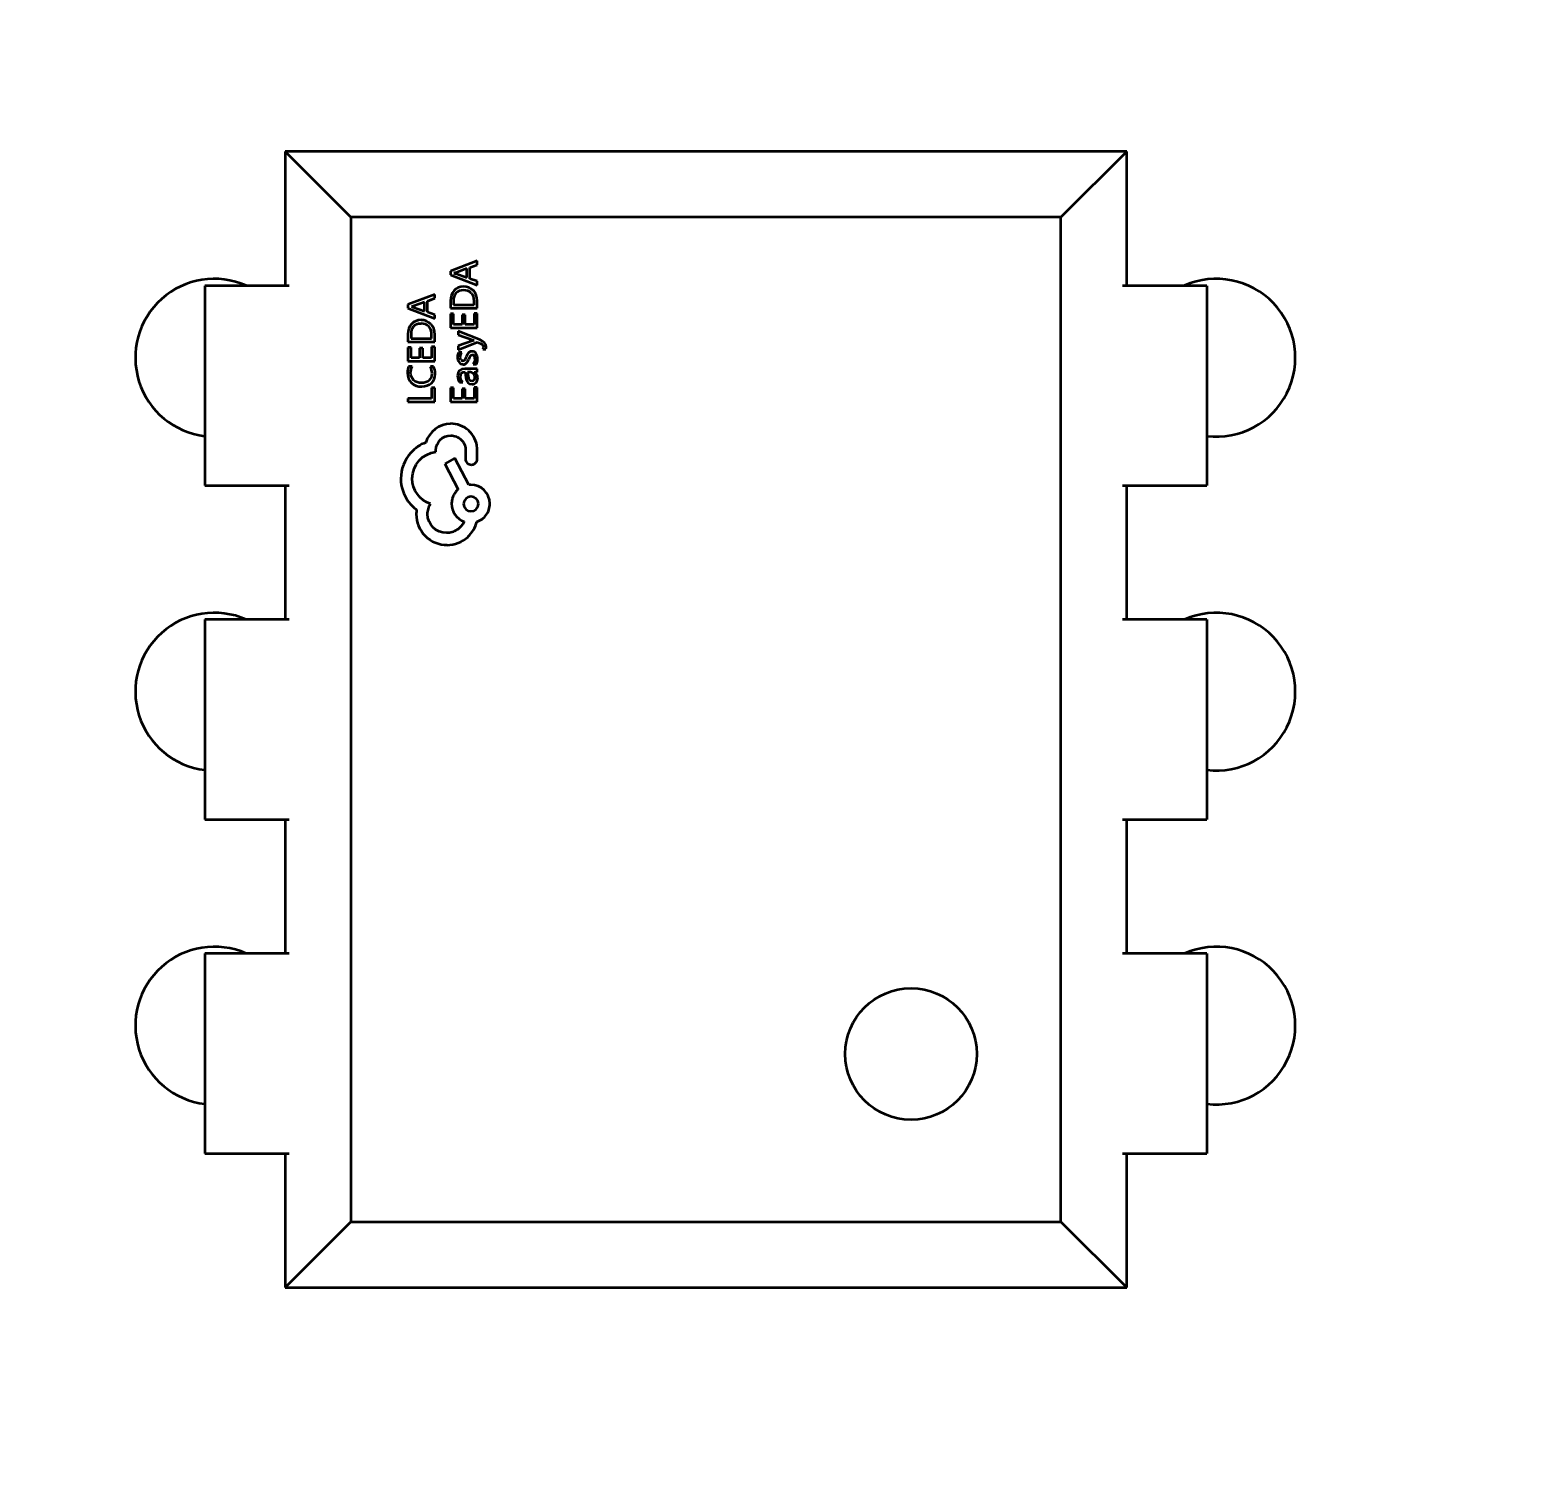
# Model space of a CAD drawing. Header units: millimetres. Extents: x 0 to 841, y 0 to 594.
# Drawn here: x 470.09 to 481.53, y 279 to 289.96 of the extents above; entities that cross this region are included whole.
import ezdxf

# ---------------------------------------------------------------- set-up
doc = ezdxf.new("R2010")
doc.units = ezdxf.units.MM
doc.layers.add('Hatch (ISO)', color=7, linetype='Continuous', lineweight=18)
doc.layers.add('Visible (ISO)', color=7, linetype='Continuous', lineweight=50)

msp = doc.modelspace()

# ---------------------------------------------------------------- hatches: boundary and pattern name
at = {"layer": 'Hatch (ISO)'}
h = msp.add_hatch(dxfattribs=at)
h.set_pattern_fill('ANSI31', color=256, scale=25.4, style=0)
h.set_pattern_definition([(45, (0, 0), (-2.245064, 2.245064), [])])
edge = h.paths.add_edge_path()
edge.add_ellipse((416.288, 307.621), major_axis=(-9.758, 2.186), ratio=1, start_angle=270, end_angle=282.6294)
edge.add_line((416.288, 317.621), (382.416, 317.621))
edge.add_ellipse((382.416, 312.621), major_axis=(-5, 0), ratio=1, start_angle=270, end_angle=360)
edge.add_line((377.416, 312.621), (377.416, 210.621))
edge.add_ellipse((382.416, 210.621), major_axis=(0, -5), ratio=1, start_angle=270, end_angle=360)
edge.add_line((382.416, 205.621), (416.288, 205.621))
edge.add_ellipse((416.288, 215.621), major_axis=(10, 0), ratio=1, start_angle=270, end_angle=282.6294)
edge.add_ellipse((445.416, 85.621), major_axis=(120.242, 26.942), ratio=1, start_angle=64.74122, end_angle=90, ccw=False)
edge.add_ellipse((474.544, 215.621), major_axis=(9.758, -2.186), ratio=1, start_angle=270, end_angle=282.6294)
edge.add_line((474.544, 205.621), (558.416, 205.621))
edge.add_ellipse((558.416, 210.621), major_axis=(5, 0), ratio=1, start_angle=270, end_angle=360)
edge.add_line((563.416, 210.621), (563.416, 312.621))
edge.add_ellipse((558.416, 312.621), major_axis=(0, 5), ratio=1, start_angle=270, end_angle=360)
edge.add_line((558.416, 317.621), (474.544, 317.621))
edge.add_ellipse((474.544, 307.621), major_axis=(-10, 0), ratio=1, start_angle=270, end_angle=282.6294)
edge.add_ellipse((445.416, 437.621), major_axis=(-120.242, -26.942), ratio=1, start_angle=64.74122, end_angle=90, ccw=False)
edge = h.paths.add_edge_path(flags=0)
edge.add_line((388.916, 208.621), (388.916, 210.621))
edge.add_ellipse((382.416, 210.621), major_axis=(0, 6.5), ratio=1, start_angle=270, end_angle=363.5049)
edge.add_line((382.019, 217.108), (380.416, 217.108))
edge.add_line((380.416, 217.108), (380.416, 221.814))
edge.add_spline(control_points=[(380.416, 221.814), (380.416, 222.421), (380.5, 223.145), (380.692, 224.324), (380.822, 224.956), (381.036, 226.225), (381.109, 226.863), (381.109, 228.037), (381.036, 228.675), (380.822, 229.944), (380.692, 230.576), (380.5, 231.755), (380.416, 232.479), (380.416, 233.086)], knot_values=[1.346639, 1.346639, 1.346639, 1.346639, 1.528836, 1.528836, 1.705012, 1.705012, 1.881187, 1.881187, 2.057362, 2.057362, 2.233538, 2.233538, 2.415734, 2.415734, 2.415734, 2.415734], degree=3, periodic=0)
edge.add_line((380.416, 233.086), (380.416, 241.621))
edge.add_ellipse((380.416, 244.121), major_axis=(2.5, 0), ratio=1, start_angle=270, end_angle=450)
edge.add_line((380.416, 246.621), (380.416, 276.621))
edge.add_ellipse((380.416, 279.121), major_axis=(2.5, 0), ratio=1, start_angle=270, end_angle=450)
edge.add_line((380.416, 281.621), (380.416, 306.121))
edge.add_line((380.416, 306.121), (382.489, 306.121))
edge.add_ellipse((382.416, 312.621), major_axis=(6.5, 0.073), ratio=1, start_angle=270, end_angle=359.355)
edge.add_line((388.916, 312.621), (388.916, 314.621))
edge.add_line((388.916, 314.621), (416.288, 314.621))
edge.add_ellipse((416.288, 307.621), major_axis=(7, 0), ratio=1, start_angle=77.3706, end_angle=90, ccw=False)
edge.add_ellipse((445.416, 437.621), major_axis=(123.169, -27.598), ratio=1, start_angle=270, end_angle=279.22446)
edge.add_ellipse((445.416, 311.397), major_axis=(-0.223, -7.497), ratio=1, start_angle=270, end_angle=453.4049)
edge.add_ellipse((445.416, 437.621), major_axis=(126.001, 7.497), ratio=1, start_angle=270, end_angle=279.22446)
edge.add_ellipse((474.544, 307.621), major_axis=(6.831, 1.531), ratio=1, start_angle=77.3706, end_angle=90, ccw=False)
edge.add_line((474.544, 314.621), (535.916, 314.621))
edge.add_ellipse((538.416, 314.621), major_axis=(0, -2.5), ratio=1, start_angle=270, end_angle=450)
edge.add_line((540.916, 314.621), (551.918, 314.621))
edge.add_line((551.918, 314.621), (551.918, 312.445))
edge.add_ellipse((558.416, 312.621), major_axis=(0.176, -6.498), ratio=1, start_angle=270, end_angle=359.0971)
edge.add_line((558.489, 306.121), (560.416, 306.121))
edge.add_line((560.416, 306.121), (560.416, 217.108))
edge.add_line((560.416, 217.108), (558.813, 217.108))
edge.add_ellipse((558.416, 210.621), major_axis=(-6.488, 0.397), ratio=1, start_angle=270, end_angle=361.9571)
edge.add_line((551.918, 210.796), (551.918, 208.621))
edge.add_line((551.918, 208.621), (540.916, 208.621))
edge.add_ellipse((538.416, 208.621), major_axis=(0, 2.5), ratio=1, start_angle=270, end_angle=450)
edge.add_line((535.916, 208.621), (474.544, 208.621))
edge.add_ellipse((474.544, 215.621), major_axis=(-7, 0), ratio=1, start_angle=77.3706, end_angle=90, ccw=False)
edge.add_ellipse((445.416, 85.621), major_axis=(-123.169, 27.598), ratio=1, start_angle=270, end_angle=279.22446)
edge.add_ellipse((445.416, 211.844), major_axis=(0.223, 7.497), ratio=1, start_angle=270, end_angle=453.4049)
edge.add_ellipse((445.416, 85.621), major_axis=(-126.001, -7.497), ratio=1, start_angle=270, end_angle=279.22446)
edge.add_ellipse((416.288, 215.621), major_axis=(-6.831, -1.531), ratio=1, start_angle=77.3706, end_angle=90, ccw=False)
edge.add_line((416.288, 208.621), (388.916, 208.621))
edge = h.paths.add_edge_path(flags=0)
edge.add_ellipse((557.666, 211.371), major_axis=(0, 2.172), ratio=1, start_angle=0, end_angle=360)
edge = h.paths.add_edge_path(flags=0)
edge.add_ellipse((557.666, 311.871), major_axis=(0, 2.172), ratio=1, start_angle=0, end_angle=360)
edge = h.paths.add_edge_path(flags=0)
edge.add_ellipse((383.166, 311.871), major_axis=(0, 2.172), ratio=1, start_angle=0, end_angle=360)
edge = h.paths.add_edge_path(flags=0)
edge.add_ellipse((383.166, 211.371), major_axis=(0, 2.172), ratio=1, start_angle=0, end_angle=360)
edge = h.paths.add_edge_path(flags=0)
edge.add_ellipse((445.416, 214.344), major_axis=(0, 2), ratio=1, start_angle=0, end_angle=360)
edge = h.paths.add_edge_path(flags=0)
edge.add_ellipse((445.416, 308.897), major_axis=(0, 2), ratio=1, start_angle=0, end_angle=360)

# ---------------------------------------------------------------- linework, layer by layer
at = {"layer": 'Visible (ISO)'}
for p, q in [((478.431, 289.031), (472.031, 289.031)), ((472.031, 289.031), (472.031, 288.011)), ((472.031, 289.031), (472.531, 288.531)), ((478.431, 289.031), (477.931, 288.531)), ((478.431, 288.011), (478.431, 289.031)), ((477.931, 288.531), (472.531, 288.531)), ((472.531, 288.531), (472.531, 280.891)), ((477.931, 280.891), (477.931, 288.531)), ((473.492, 288.199), (473.289, 288.121)), ((473.436, 288.149), (473.492, 288.17)), ((473.492, 288.17), (473.492, 288.199)), ((473.289, 288.121), (473.289, 288.093)), ((473.289, 288.093), (473.492, 288.016)), ((473.315, 288.107), (473.315, 288.106)), ((473.413, 288.141), (473.329, 288.11)), ((473.329, 288.103), (473.413, 288.073)), ((473.413, 288.073), (473.413, 288.141)), ((473.436, 288.064), (473.436, 288.149)), ((473.492, 288.045), (473.436, 288.064)), ((471.921, 288.011), (471.421, 288.011)), ((471.421, 288.011), (471.421, 286.491)), ((472.063, 288.011), (471.921, 288.011)), ((473.169, 287.944), (472.966, 287.867)), ((473.169, 287.915), (473.169, 287.944)), ((473.492, 288.016), (473.492, 288.045)), ((478.541, 288.011), (478.398, 288.011)), ((479.041, 288.011), (478.541, 288.011)), ((479.041, 288.011), (479.041, 286.491)), ((472.966, 287.867), (472.966, 287.839)), ((472.966, 287.839), (473.169, 287.761)), ((472.992, 287.852), (472.992, 287.852)), ((473.091, 287.886), (473.006, 287.855)), ((473.006, 287.848), (473.091, 287.818)), ((473.091, 287.818), (473.091, 287.886)), ((473.114, 287.894), (473.169, 287.915)), ((473.114, 287.81), (473.114, 287.894)), ((473.289, 287.897), (473.289, 287.839)), ((473.289, 287.839), (473.492, 287.839)), ((473.312, 287.896), (473.312, 287.865)), ((473.312, 287.865), (473.469, 287.865)), ((473.469, 287.865), (473.469, 287.895)), ((473.492, 287.839), (473.492, 287.895)), ((473.169, 287.79), (473.114, 287.81)), ((473.169, 287.761), (473.169, 287.79)), ((473.312, 287.796), (473.289, 287.796)), ((473.289, 287.796), (473.289, 287.691)), ((473.312, 287.717), (473.312, 287.796)), ((473.377, 287.717), (473.312, 287.717)), ((473.4, 287.79), (473.377, 287.79)), ((473.377, 287.79), (473.377, 287.717)), ((473.4, 287.717), (473.4, 287.79)), ((473.469, 287.717), (473.4, 287.717)), ((473.492, 287.8), (473.469, 287.8)), ((473.469, 287.8), (473.469, 287.717)), ((473.492, 287.691), (473.492, 287.8)), ((472.966, 287.642), (472.966, 287.584)), ((472.989, 287.641), (472.989, 287.61)), ((472.989, 287.61), (473.146, 287.61)), ((473.146, 287.61), (473.146, 287.64)), ((473.169, 287.584), (473.169, 287.64)), ((473.289, 287.691), (473.492, 287.691)), ((473.347, 287.664), (473.347, 287.637)), ((473.514, 287.598), (473.347, 287.664)), ((473.347, 287.637), (473.456, 287.598)), ((473.456, 287.591), (473.347, 287.553)), ((473.468, 287.594), (473.456, 287.591)), ((473.468, 287.594), (473.468, 287.594)), ((472.966, 287.584), (473.169, 287.584)), ((472.989, 287.541), (472.966, 287.541)), ((472.966, 287.541), (472.966, 287.436)), ((472.989, 287.463), (472.989, 287.541)), ((473.078, 287.535), (473.054, 287.535)), ((473.054, 287.535), (473.054, 287.463)), ((473.078, 287.463), (473.078, 287.535)), ((473.169, 287.546), (473.146, 287.546)), ((473.146, 287.546), (473.146, 287.463)), ((473.169, 287.436), (473.169, 287.546)), ((473.347, 287.524), (473.492, 287.581)), ((473.347, 287.553), (473.347, 287.524)), ((473.375, 287.504), (473.35, 287.504)), ((473.492, 287.581), (473.518, 287.57)), ((473.536, 287.529), (473.558, 287.529)), ((472.966, 287.436), (473.169, 287.436)), ((472.998, 287.396), (472.971, 287.396)), ((473.054, 287.463), (472.989, 287.463)), ((473.146, 287.463), (473.078, 287.463)), ((473.161, 287.396), (473.136, 287.396)), ((473.492, 287.378), (473.398, 287.378)), ((473.461, 287.413), (473.487, 287.413)), ((473.492, 287.353), (473.492, 287.378)), ((473.357, 287.276), (473.382, 287.276)), ((473.4, 287.353), (473.406, 287.31)), ((473.419, 287.353), (473.424, 287.319)), ((473.433, 287.353), (473.419, 287.353)), ((473.47, 287.352), (473.47, 287.353)), ((473.47, 287.353), (473.492, 287.353)), ((473.146, 287.154), (472.966, 287.154)), ((472.966, 287.154), (472.966, 287.128)), ((473.169, 287.235), (473.146, 287.235)), ((473.146, 287.235), (473.146, 287.154)), ((473.169, 287.128), (473.169, 287.235)), ((473.312, 287.233), (473.289, 287.233)), ((473.289, 287.233), (473.289, 287.128)), ((473.312, 287.154), (473.312, 287.233)), ((473.377, 287.154), (473.312, 287.154)), ((473.4, 287.227), (473.377, 287.227)), ((473.377, 287.227), (473.377, 287.154)), ((473.4, 287.154), (473.4, 287.227)), ((473.469, 287.154), (473.4, 287.154)), ((473.492, 287.237), (473.469, 287.237)), ((473.469, 287.237), (473.469, 287.154)), ((473.492, 287.128), (473.492, 287.237)), ((472.966, 287.128), (473.169, 287.128)), ((473.289, 287.128), (473.492, 287.128)), ((473.179, 286.747), (473.179, 286.759)), ((473.322, 286.7), (473.245, 286.655)), ((473.429, 286.497), (473.322, 286.7)), ((473.404, 286.768), (473.404, 286.702)), ((473.493, 286.691), (473.493, 286.776)), ((473.245, 286.655), (473.347, 286.461)), ((471.421, 286.491), (471.921, 286.491)), ((471.921, 286.491), (472.063, 286.491)), ((472.031, 286.491), (472.031, 285.471)), ((473.444, 286.497), (473.429, 286.497)), ((478.398, 286.491), (478.541, 286.491)), ((478.431, 285.471), (478.431, 286.491)), ((478.541, 286.491), (479.041, 286.491)), ((471.921, 285.471), (471.421, 285.471)), ((471.421, 285.471), (471.421, 283.951)), ((472.063, 285.471), (471.921, 285.471)), ((478.541, 285.471), (478.398, 285.471)), ((479.041, 285.471), (478.541, 285.471)), ((479.041, 285.471), (479.041, 283.951)), ((471.421, 283.951), (471.921, 283.951)), ((471.921, 283.951), (472.063, 283.951)), ((472.031, 283.951), (472.031, 282.931)), ((478.398, 283.951), (478.541, 283.951)), ((478.431, 282.931), (478.431, 283.951)), ((478.541, 283.951), (479.041, 283.951)), ((471.921, 282.931), (471.421, 282.931)), ((471.421, 282.931), (471.421, 281.411)), ((472.063, 282.931), (471.921, 282.931)), ((478.541, 282.931), (478.398, 282.931)), ((479.041, 282.931), (478.541, 282.931)), ((479.041, 282.931), (479.041, 281.411)), ((471.421, 281.411), (471.921, 281.411)), ((471.921, 281.411), (472.063, 281.411)), ((472.031, 281.411), (472.031, 280.391)), ((478.398, 281.411), (478.541, 281.411)), ((478.431, 280.391), (478.431, 281.411)), ((478.541, 281.411), (479.041, 281.411)), ((472.031, 280.391), (472.531, 280.891)), ((472.531, 280.891), (477.931, 280.891)), ((478.431, 280.391), (477.931, 280.891)), ((472.031, 280.391), (478.431, 280.391))]:
    msp.add_line(p, q, dxfattribs=at)
msp.add_circle((476.791, 282.167), 0.5, dxfattribs=at)
for centre, start, end in [((471.493, 287.463), 66.1246, 263.0865), ((479.113, 287.463), 263.0865, 113.8751), ((471.493, 284.923), 66.1246, 263.0865), ((479.113, 284.923), 263.0865, 113.8751), ((471.493, 282.383), 66.1246, 263.0866), ((479.113, 282.383), 263.0866, 113.8751)]:
    msp.add_arc(centre, 0.6, start, end, dxfattribs=at)
for centre, major_axis, ratio, start_param, end_param in [((486.503, 278.135), (13.175, -9.816), 0.066126, 3.136953, 3.190818), ((476.823, 283.884), (-3.486, 4.077), 0.103718, 6.194741, 6.299185), ((459.487, 265.087), (13.956, 22.903), 0.058151, 6.266862, 6.318605), ((468.244, 281.391), (5.197, 6.57), 0.088029, 6.271455, 6.352716), ((465.552, 281.549), (7.9, 6.401), 0.081091, 6.217575, 6.290791), ((455.751, 276.867), (17.724, 11.092), 0.069256, 6.239872, 6.296552), ((476.5, 283.629), (-3.486, 4.077), 0.103718, 6.194741, 6.299185), ((459.165, 264.832), (13.956, 22.903), 0.058151, 6.266862, 6.318605), ((467.921, 281.137), (5.197, 6.57), 0.088029, 6.271455, 6.352716), ((455.429, 276.612), (17.724, 11.092), 0.069256, 6.239872, 6.296552), ((486.18, 277.88), (13.175, -9.816), 0.066126, 3.136953, 3.190818), ((465.229, 281.295), (7.9, 6.401), 0.081091, 6.217575, 6.290791), ((473.442, 287.092), (-0.003, 0.415), 0.172865, 0.150241, 0.427799), ((474.617, 285.335), (-1.183, 2.172), 0.115, 6.220642, 6.309192), ((473.393, 287.171), (0.053, 0.31), 0.092739, 0.158987, 0.458158), ((472.64, 285.931), (0.831, 1.576), 0.138063, 6.211748, 6.35583), ((467.79, 278.793), (5.675, 8.689), 0.038112, 6.224894, 6.30807), ((472.048, 286.259), (1.432, 1.239), 0.165872, 6.140655, 6.267037), ((473.516, 287.59), (-0.0315, 0.0737), 0.416627, 3.605484, 3.914095), ((473.947, 286.205), (-0.959, 1.214), 0.183486, 0.098091, 0.22818), ((471.294, 286.32), (-1.842, -1.074), 0.20241, 3.024148, 3.145399), ((473.442, 287.589), (0.065, 0.148), 0.308323, 2.953667, 3.27707), ((473.035, 288.067), (-0.37, 0.65), 0.212187, 3.021435, 3.170188), ((473.664, 288.9), (0.271, 1.458), 0.038733, 3.205675, 3.341922), ((473.425, 288.215), (0.025, 0.797), 0.112393, 3.231673, 3.439607), ((469.198, 290.102), (4.285, -2.696), 0.118939, 0.011679, 0.074684), ((467.035, 296.041), (-6.099, 8.779), 0.091427, 3.07816, 3.155207), ((467.314, 290.641), (-5.826, 3.335), 0.097346, 3.111542, 3.197252), ((483.437, 279.018), (-10.067, 8.325), 0.041306, 6.233277, 6.317329), ((473.826, 287.79), (0.391, 0.498), 0.179873, 3.117946, 3.28212), ((472.513, 286.846), (0.958, 0.486), 0.178116, 6.193132, 6.3503), ((472.71, 287.861), (0.76, -0.564), 0.157797, 6.268864, 6.399838), ((469.822, 285.294), (3.667, 2.039), 0.103328, 6.225803, 6.3446), ((468.688, 290.866), (4.799, -3.589), 0.081663, 6.275199, 6.344189), ((473.289, 286.761), (0.194, 0.059), 0.988956, 0.525582, 1.2729), ((473.247, 286.745), (0.237, 0.075), 0.895466, 6.08302, 6.754291), ((473.15, 286.546), (0.115, 0.27), 0.837988, 0.664941, 1.170004), ((473.229, 286.555), (0.305, 0.093), 0.934799, 2.161009, 2.863779), ((473.411, 286.586), (0.493, 0.103), 0.759986, 2.983563, 3.463545), ((473.298, 286.283), (0.261, 0.071), 0.926516, 2.894555, 3.629146), ((473.263, 286.267), (0.231, 0.013), 0.986122, 3.865476, 4.657271), ((472.527, 286.719), (0.936, -0.567), 0.458145, 6.150337, 6.420277), ((473.27, 286.26), (0.2, 0.11), 0.961885, 4.194335, 4.952705)]:
    msp.add_ellipse(centre, major_axis=major_axis, ratio=ratio, start_param=start_param, end_param=end_param, dxfattribs=at)
for points in [[(473.329, 288.11), (473.326, 288.109), (473.321, 288.108), (473.315, 288.107)], [(473.315, 288.106), (473.321, 288.105), (473.325, 288.104), (473.329, 288.103)], [(473.316, 287.974), (473.298, 287.953), (473.289, 287.928), (473.289, 287.897)], [(473.388, 288.004), (473.358, 288.004), (473.334, 287.994), (473.316, 287.974)], [(473.006, 287.855), (473.003, 287.854), (472.999, 287.853), (472.992, 287.852)], [(472.992, 287.852), (472.998, 287.851), (473.003, 287.85), (473.006, 287.848)], [(472.993, 287.719), (472.975, 287.699), (472.966, 287.673), (472.966, 287.642)], [(473.065, 287.75), (473.035, 287.75), (473.011, 287.74), (472.993, 287.719)], [(473.456, 287.598), (473.461, 287.596), (473.465, 287.595), (473.468, 287.594)], [(473.56, 287.546), (473.56, 287.568), (473.545, 287.585), (473.514, 287.598)], [(473.35, 287.504), (473.345, 287.493), (473.343, 287.482), (473.343, 287.47)], [(473.364, 287.467), (473.364, 287.481), (473.368, 287.493), (473.375, 287.504)], [(473.441, 287.478), (473.445, 287.483), (473.449, 287.485), (473.455, 287.485)], [(473.518, 287.57), (473.532, 287.564), (473.539, 287.556), (473.539, 287.544)], [(473.539, 287.544), (473.539, 287.539), (473.538, 287.534), (473.536, 287.529)], [(472.986, 287.348), (472.986, 287.365), (472.99, 287.381), (472.998, 287.396)], [(473.173, 287.339), (473.173, 287.362), (473.169, 287.381), (473.161, 287.396)], [(473.343, 287.47), (473.343, 287.454), (473.347, 287.44), (473.355, 287.429)], [(473.398, 287.378), (473.362, 287.378), (473.343, 287.361), (473.343, 287.326)], [(473.355, 287.429), (473.363, 287.418), (473.373, 287.413), (473.386, 287.413)], [(473.369, 287.447), (473.366, 287.452), (473.364, 287.459), (473.364, 287.467)], [(473.397, 287.445), (473.394, 287.441), (473.389, 287.439), (473.384, 287.439)], [(473.475, 287.455), (473.475, 287.44), (473.47, 287.426), (473.461, 287.413)], [(472.963, 287.347), (472.963, 287.317), (472.973, 287.292), (472.992, 287.273)], [(473.009, 287.292), (472.994, 287.307), (472.986, 287.325), (472.986, 287.348)], [(472.992, 287.273), (473.012, 287.253), (473.039, 287.243), (473.071, 287.243)], [(473.07, 287.271), (473.044, 287.271), (473.024, 287.278), (473.009, 287.292)], [(473.128, 287.291), (473.114, 287.278), (473.094, 287.271), (473.07, 287.271)], [(473.145, 287.27), (473.164, 287.287), (473.173, 287.31), (473.173, 287.339)], [(473.343, 287.326), (473.343, 287.307), (473.348, 287.29), (473.357, 287.276)], [(473.382, 287.276), (473.37, 287.29), (473.364, 287.306), (473.364, 287.323)], [(473.406, 287.31), (473.41, 287.278), (473.426, 287.262), (473.453, 287.262)], [(473.424, 287.319), (473.425, 287.307), (473.428, 287.299), (473.433, 287.294)], [(473.463, 287.342), (473.455, 287.349), (473.445, 287.353), (473.433, 287.353)], [(473.451, 287.287), (473.458, 287.287), (473.464, 287.29), (473.468, 287.295)], [(473.453, 287.262), (473.466, 287.262), (473.476, 287.266), (473.484, 287.274)], [(473.29, 286.961), (473.203, 286.96), (473.127, 286.901), (473.101, 286.818)], [(473.179, 286.759), (473.179, 286.821), (473.229, 286.872), (473.292, 286.872)], [(472.998, 286.545), (472.998, 286.649), (473.078, 286.736), (473.179, 286.747)], [(473.404, 286.702), (473.404, 286.7), (473.403, 286.697), (473.403, 286.694)], [(473.137, 286.351), (473.056, 286.379), (472.998, 286.454), (472.998, 286.545)], [(473.588, 286.353), (473.588, 286.432), (473.523, 286.497), (473.444, 286.497)], [(472.968, 286.37), (472.985, 286.345), (473.007, 286.325), (473.031, 286.306)], [(473.297, 286.353), (473.297, 286.29), (473.338, 286.237), (473.393, 286.217)], [(473.031, 286.306), (473.03, 286.295), (473.029, 286.285), (473.029, 286.273)], [(473.26, 286.13), (473.18, 286.13), (473.115, 286.195), (473.115, 286.274)]]:
    msp.add_open_spline(points, degree=3, dxfattribs=at)
for points, knots in [([(473.292, 286.872), (473.306, 286.872), (473.32, 286.869), (473.347, 286.859), (473.359, 286.851), (473.379, 286.832), (473.387, 286.821), (473.4, 286.796), (473.403, 286.782), (473.404, 286.768)], [-0.01699175, -0.01699175, -0.01699175, -0.01699175, -0.01265521, -0.01265521, -0.00847509, -0.00847509, -0.00431872, -0.00431872, 0, 0, 0, 0]), ([(473.403, 286.694), (473.403, 286.688), (473.404, 286.682), (473.409, 286.671), (473.412, 286.666), (473.42, 286.658), (473.425, 286.655), (473.436, 286.65), (473.442, 286.649), (473.448, 286.649)], [-0.007072605, -0.007072605, -0.007072605, -0.007072605, -0.005329969, -0.005329969, -0.003536303, -0.003536303, -0.001742637, -0.001742637, 0, 0, 0, 0]), ([(473.448, 286.649), (473.454, 286.649), (473.459, 286.65), (473.47, 286.654), (473.474, 286.657), (473.482, 286.665), (473.486, 286.67), (473.491, 286.68), (473.492, 286.685), (473.493, 286.691)], [-0.006766812, -0.006766812, -0.006766812, -0.006766812, -0.005056511, -0.005056511, -0.003378428, -0.003378428, -0.001706111, -0.001706111, 0, 0, 0, 0]), ([(473.347, 286.461), (473.339, 286.454), (473.332, 286.447), (473.32, 286.431), (473.315, 286.422), (473.306, 286.403), (473.303, 286.394), (473.299, 286.373), (473.297, 286.363), (473.297, 286.353)], [-0.01230739, -0.01230739, -0.01230739, -0.01230739, -0.00925962, -0.00925962, -0.00618826, -0.00618826, -0.00314454, -0.00314454, 0, 0, 0, 0]), ([(473.115, 286.274), (473.115, 286.288), (473.117, 286.301), (473.125, 286.327), (473.13, 286.34), (473.137, 286.351)], [-0.008002984, -0.008002984, -0.008002984, -0.008002984, -0.004044902, -0.004044902, 0, 0, 0, 0]), ([(473.501, 286.351), (473.501, 286.383), (473.475, 286.407), (473.445, 286.407), (473.413, 286.407), (473.389, 286.381), (473.389, 286.351)], [0, 0, 0, 0, 1, 1, 1, 2, 2, 2, 2]), ([(473.389, 286.351), (473.389, 286.321), (473.413, 286.295), (473.477, 286.295), (473.501, 286.321), (473.501, 286.351)], [2, 2, 2, 2, 3, 3, 4, 4, 4, 4]), ([(473.49, 286.215), (473.504, 286.22), (473.518, 286.227), (473.542, 286.245), (473.552, 286.255), (473.57, 286.28), (473.576, 286.293), (473.586, 286.322), (473.588, 286.337), (473.588, 286.353)], [-0.01812432, -0.01812432, -0.01812432, -0.01812432, -0.01358729, -0.01358729, -0.00910591, -0.00910591, -0.00463177, -0.00463177, 0, 0, 0, 0]), ([(473.393, 286.217), (473.387, 286.204), (473.379, 286.192), (473.361, 286.17), (473.35, 286.161), (473.327, 286.146), (473.315, 286.14), (473.288, 286.132), (473.274, 286.13), (473.26, 286.13)], [-0.01682851, -0.01682851, -0.01682851, -0.01682851, -0.01258407, -0.01258407, -0.00835385, -0.00835385, -0.00424984, -0.00424984, 0, 0, 0, 0])]:
    msp.add_open_spline(points, degree=3, knots=knots, dxfattribs=at)

doc.saveas('drawing.dxf')
